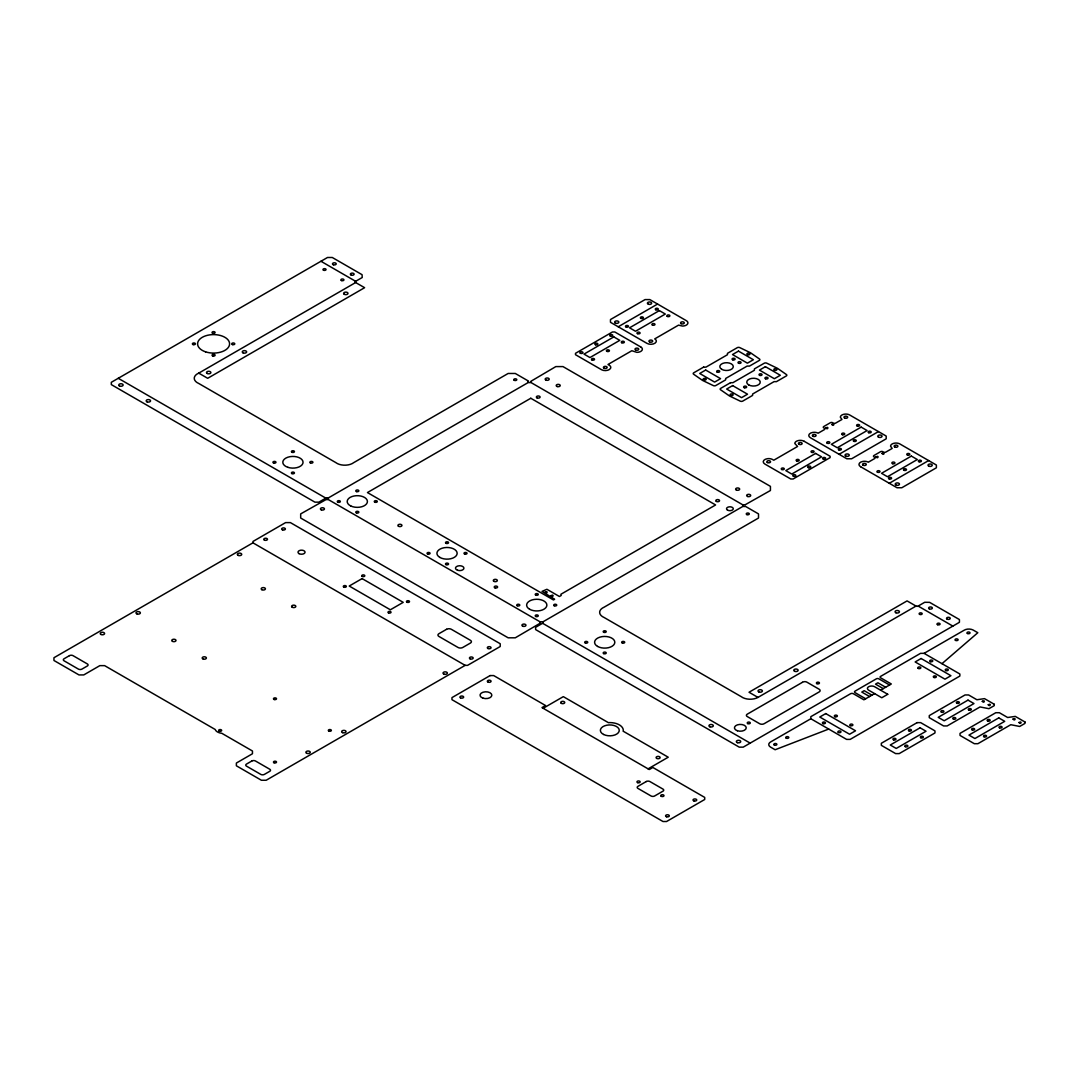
<?xml version="1.0" encoding="UTF-8"?>
<svg xmlns="http://www.w3.org/2000/svg" width="1079" height="1079" viewBox="0 0 1079 1079"><rect width="100%" height="100%" fill="white"/><g stroke="black" fill="none" stroke-linecap="round" stroke-linejoin="round"><path stroke-width="1.5" d="M941.98 663.666L977.817 632.726L973.285 630.109A6.339 3.655 0 0 0 964.046 630.284L924.096 653.348L920.522 653.348L880.612 676.385A1.74 0.998 0 0 0 880.504 677.733L891.308 683.978L880.585 690.169M542.589 622.043L743.134 506.267A1.524 0.877 0 0 0 745.279 506.267L758.51 513.901L758.51 518.028L604.119 607.18A11.181 6.447 0 0 0 604.119 617.498L741.233 696.656A11.181 6.447 0 0 0 757.971 697.412L916.017 606.074A1.524 0.877 0 0 0 918.162 606.074L952.865 626.103M320.949 261.266L355.638 281.309L362.207 277.519L362.085 274.7L332.278 257.49L327.503 257.49L111.312 382.303L111.312 384.61L314.906 502.153L318.885 502.153L325.831 498.134A1.524 0.877 0 0 1 327.881 498.08A1.524 0.877 0 0 1 328.151 499.253A1.524 0.877 0 0 1 326.155 499.51L300.677 513.901L300.677 518.028L508.142 637.81L515.29 637.81L540.255 623.149A1.524 0.877 0 0 1 540.579 621.976A1.524 0.877 0 0 1 542.616 622.057A1.524 0.877 0 0 1 542.656 623.244L535.629 627.29L535.602 629.57L739.236 747.14L743.215 747.14L959.42 622.313L959.42 619.562L929.612 602.352L924.716 602.284L918.162 606.074M198.738 373.132L355.638 282.55L364.621 287.688L207.681 378.297L198.738 373.132A11.181 6.447 0 0 0 198.738 383.463L335.852 462.621A11.181 6.447 0 0 0 353.737 462.621L508.142 373.469L515.29 373.469L528.521 381.116A1.524 0.877 0 0 0 528.44 382.303A1.524 0.877 0 0 0 530.463 382.452A1.524 0.877 0 0 0 530.908 381.292L555.833 366.59L562.982 366.59L770.433 486.373L770.433 490.5L744.969 504.878A1.524 0.877 0 0 0 742.959 505.134A1.524 0.877 0 0 0 743.229 506.307M618.227 326.775L646.968 343.365A5.476 3.17 0 0 0 656.126 341.949L656.315 341.139A5.476 3.17 0 0 0 654.71 338.9L678.556 325.13L682.427 326.06A5.476 3.17 0 0 0 687.498 324.105A5.476 3.17 0 0 0 686.311 320.652L649.828 299.584L645.053 299.584L610.471 319.546L610.471 322.311L618.227 326.775L657.57 304.062M327.976 498.134L528.521 382.357M252.945 542.831L53.95 657.731L53.95 660.483L78.983 674.928L83.757 674.928L99.848 665.635L104.623 665.635L215.153 729.458A8.497 4.909 0 0 0 221.829 733.315L252.459 750.997L252.459 753.749L236.368 763.042L236.368 765.793L261.401 780.252L266.176 780.252L465.17 665.365L467.558 665.365L500.224 646.51L500.224 643.745L290.386 522.6L285.611 522.6L252.945 541.469L252.945 542.831L465.17 665.365M839.098 454.299L846.853 458.777L851.614 458.777L886.196 438.816L886.196 436.051L849.712 414.997A5.476 3.17 0 0 0 843.738 414.309A5.476 3.17 0 0 0 840.352 417.236L841.957 419.461L835.699 423.076A1.686 0.971 0 0 1 833.312 423.076L832.718 422.739A1.686 0.971 0 0 0 830.331 422.739L823.776 426.529A1.686 0.971 0 0 0 823.776 427.904L824.369 428.242A1.686 0.971 0 0 1 824.369 429.617L818.111 433.232A5.476 3.17 0 0 0 814.24 432.301L812.824 432.409A5.476 3.17 0 0 0 810.369 437.71L839.098 454.299L878.441 431.587M860.678 466.762L889.298 483.284L928.641 460.558M543.169 708.283L563.319 696.643L608.435 722.687L609.824 722.593A13.487 7.782 0 0 1 623.311 730.375L623.122 731.171L668.238 757.215L648.088 768.855M924.096 653.348L959.865 673.997L959.865 676.061L850.171 739.385L846.597 739.385L810.828 718.735L770.892 741.799A6.339 3.655 0 0 0 770.595 747.127L775.127 749.743L828.712 729.067M874.624 693.608L863.888 699.812L853.381 693.743A2.01 1.16 0 0 0 850.549 693.743L810.828 716.672L810.828 718.735M640.629 346.885L640.764 346.952A5.476 3.17 0 0 1 641.951 350.392A5.476 3.17 0 0 1 636.893 352.347L631.822 350.729L607.976 364.5L609.163 365.188A5.476 3.17 0 0 1 610.768 367.426L610.579 368.249A5.476 3.17 0 0 1 601.421 369.665L575.485 354.694L575.485 353.319L612.44 331.981L614.828 331.981L640.643 346.885M860.691 466.748L860.556 466.694A5.476 3.17 0 0 1 863.011 461.394L864.427 461.286A5.476 3.17 0 0 1 868.312 462.217L874.57 458.602A1.686 0.971 0 0 0 874.57 457.226L873.977 456.876A1.686 0.971 0 0 1 873.977 455.5L880.531 451.71A1.686 0.971 0 0 1 882.919 451.71L883.512 452.061A1.686 0.971 0 0 0 885.899 452.061L892.158 448.446L890.553 446.207A5.476 3.17 0 0 1 893.938 443.28A5.476 3.17 0 0 1 899.899 443.968L936.383 465.036L936.383 467.787L901.815 487.748L897.04 487.748L889.298 483.284M804.287 441.351L830.102 456.255L830.102 457.631L793.132 478.982L790.745 478.982L764.822 464.01A5.476 3.17 0 0 1 767.277 458.71L768.693 458.602A5.476 3.17 0 0 1 772.564 459.533L773.764 460.22L797.61 446.45L794.805 443.523A5.476 3.17 0 0 1 798.19 440.596A5.476 3.17 0 0 1 804.165 441.284L804.273 441.365M530.666 382.357L743.134 505.026M916.017 606.074L907.075 600.909L749.028 692.246L757.971 697.412M889.528 685.003L878.819 678.826A1.726 0.998 0 0 0 876.31 678.866L855.027 691.153A1.807 1.039 0 0 0 855.027 692.624L865.682 698.774M885.643 687.242L877.901 682.778L875.514 684.153L883.256 688.618M871.94 695.159L864.185 690.681L861.797 692.071L869.553 696.535M118.258 378.297L325.831 498.134M327.976 499.375L540.458 622.043M542.589 623.284L750.175 743.121M355.638 282.55A1.524 0.877 0 0 1 355.638 281.309M994.285 704.277L994.245 705.626L988.93 708.687L980.029 706.947L947.146 725.938L943.572 725.938L929.262 717.67L929.262 715.606L965.031 694.957L968.605 694.957L976.886 699.745L984.507 698.639L994.285 704.277M1025.05 722.04L1024.996 723.389L1019.695 726.45L1010.794 724.71L977.898 743.701L974.324 743.701L960.027 735.433L960.027 733.369L995.782 712.72L999.37 712.72L1007.651 717.508L1015.272 716.402L1025.05 722.04M545.057 592.209C547.04 595.136 548.496 589.97 545.057 592.209M551.032 595.621C552.88 598.589 554.566 593.45 551.032 595.621M825.84 427.877C827.674 430.845 829.373 425.706 825.84 427.877M831.801 424.438C833.635 427.392 835.335 422.267 831.801 424.438M876.027 456.862C877.874 459.816 879.56 454.691 876.027 456.862M881.988 453.423C883.836 456.377 885.522 451.251 881.988 453.423M982.281 701.31C984.129 704.263 985.815 699.138 982.281 701.31M988.243 704.749C990.09 707.703 991.776 702.577 988.243 704.749M1013.046 719.073C1014.894 722.026 1016.58 716.901 1013.046 719.073M1019.008 722.512C1020.855 725.466 1022.541 720.34 1019.008 722.512M613.816 336.904L584.009 354.114L589.97 357.554L619.778 340.344L613.816 336.904M659.363 310.604L629.556 327.814L635.518 331.253L665.325 314.043L659.363 310.604M69.447 655.654L64.079 658.756A2.536 1.457 0 0 0 64.079 660.82L78.389 669.088A2.536 1.457 0 0 0 81.964 669.088L87.332 665.986A2.536 1.457 0 0 0 87.332 663.922L73.021 655.654A2.536 1.457 0 0 0 69.447 655.654M530.787 398.259L367.44 492.563L553.446 599.951L554.633 599.263L542.049 591.373L546.905 589.282L559.408 596.498L561.188 595.473L560.891 594.273L715.593 504.959L530.787 398.259M703.602 367.116L693.757 372.794A1.861 1.066 0 0 0 693.649 374.238L702.577 380.442L713.327 385.594A1.861 1.066 0 0 0 715.822 385.527L725.654 379.848L725.654 378.473L747.113 366.091L749.5 366.091L759.333 360.413A1.861 1.066 0 0 0 759.441 358.97L750.512 352.766L739.776 347.613A1.861 1.066 0 0 0 737.281 347.667L727.448 353.346L727.448 354.721L705.976 367.116L703.602 367.116M705.679 370.043L699.718 373.482L714.622 382.087L720.583 378.648L705.679 370.043M738.468 351.12L732.506 354.559L747.41 363.164L753.371 359.725L738.468 351.12M362.099 578.6L349.218 586.032L390.355 609.783L403.222 602.352L362.099 578.6M730.537 382.681L720.705 388.359A1.861 1.066 0 0 0 720.597 389.789L729.525 395.993L740.275 401.159A1.861 1.066 0 0 0 742.757 401.091L752.602 395.413L752.602 394.037L774.061 381.642L776.448 381.642L786.281 375.964A1.861 1.066 0 0 0 786.389 374.521L777.46 368.317L766.724 363.164A1.861 1.066 0 0 0 764.229 363.232L754.383 368.91L754.383 370.286L732.924 382.681L730.537 382.681M732.628 385.594L726.666 389.047L741.57 397.652L747.531 394.199L732.628 385.594M765.416 366.671L759.454 370.11L774.358 378.716L780.319 375.276L765.416 366.671M446.571 629.3L438.937 633.697A3.372 1.942 0 0 0 438.937 636.448L458.022 647.467A3.372 1.942 0 0 0 462.783 647.467L470.417 643.057A3.372 1.942 0 0 0 470.417 640.306L451.346 629.3A3.372 1.942 0 0 0 446.571 629.3M251.866 760.978L246.498 764.08A2.536 1.457 0 0 0 246.498 766.144L260.808 774.398A2.536 1.457 0 0 0 264.382 774.398L269.75 771.31A2.536 1.457 0 0 0 269.75 769.233L255.44 760.978A2.536 1.457 0 0 0 251.866 760.978M815.616 453.409L785.809 470.606L791.77 474.059L821.578 456.849L815.616 453.409M861.15 427.109L831.343 444.319L837.304 447.758L867.111 430.548L861.15 427.109M490.109 675.575L451.966 697.614L451.966 699.678L662.992 821.51L666.566 821.51L704.722 799.485L704.722 797.421L652.862 767.479L649.288 769.543L541.982 707.595L545.556 705.531L493.696 675.575L490.109 675.575M911.35 456.093L881.543 473.303L887.504 476.743L917.312 459.533L911.35 456.093M802.425 682.333L747.572 713.988A2.994 1.726 0 0 0 747.572 716.739L759.495 723.631A3.143 1.807 0 0 0 764.269 723.631L819.109 691.963A3.318 1.915 0 0 0 819.109 689.211L807.186 682.333A2.981 1.726 0 0 0 802.425 682.333M646.294 781.533L637.945 786.348A2.536 1.457 0 0 0 637.945 788.412L651.055 795.978A2.536 1.457 0 0 0 654.643 795.978L662.978 791.163A2.536 1.457 0 0 0 662.978 789.1L649.868 781.533A2.536 1.457 0 0 0 646.294 781.533M825.732 713.57L819.77 717.022L849.578 734.233L855.539 730.78L825.732 713.57M921.115 658.5L915.154 661.953L944.961 679.163L950.923 675.71L921.115 658.5M887.734 694.296L881.772 697.749L868.662 690.169A4.222 2.428 0 0 1 868.662 686.73A4.222 2.428 0 0 1 874.624 686.73L887.734 694.296M917.096 722.633L881.327 743.283L881.327 745.346L895.637 753.601L899.212 753.601L934.98 732.951L934.98 730.888L920.67 722.633L917.096 722.633M920.077 727.799L890.269 745.009L896.231 748.448L926.038 731.238L920.077 727.799M968.011 700.123L938.204 717.333L944.165 720.772L973.973 703.562L968.011 700.123M998.763 717.886L968.955 735.096L974.917 738.535L1004.724 721.325L998.763 717.886M857.36 426.111A1.524 0.877 0 0 0 859.639 425.355A1.524 0.877 0 0 0 857.36 424.6A1.524 0.877 0 0 0 857.36 426.111M813.31 436.402A1.861 1.066 0 0 0 816.088 435.471A1.861 1.066 0 0 0 813.31 434.54A1.861 1.066 0 0 0 813.31 436.402M844.911 418.153A1.861 1.066 0 0 0 847.689 417.236A1.861 1.066 0 0 0 844.911 416.305A1.861 1.066 0 0 0 844.911 418.153M827.229 443.186A1.524 0.877 0 0 0 829.778 442.795A1.524 0.877 0 0 0 827.917 441.716A1.524 0.877 0 0 0 827.229 443.186M842.456 434.716A1.524 0.877 0 0 0 844.736 433.96A1.524 0.877 0 0 0 842.456 433.205A1.524 0.877 0 0 0 842.456 434.716M868.608 432.652A1.524 0.877 0 0 0 871.144 432.261A1.524 0.877 0 0 0 869.283 431.182A1.524 0.877 0 0 0 868.608 432.652M854.015 441.392A1.524 0.877 0 0 0 856.294 440.637A1.524 0.877 0 0 0 854.015 439.881A1.524 0.877 0 0 0 854.015 441.392M838.801 449.862A1.524 0.877 0 0 0 841.337 449.471A1.524 0.877 0 0 0 839.475 448.392A1.524 0.877 0 0 0 838.801 449.862M878.441 437.089A2.104 1.214 0 0 0 881.975 436.55A2.104 1.214 0 0 0 879.385 435.053A2.104 1.214 0 0 0 878.441 437.089M846.098 456.215A2.104 1.214 0 0 0 849.254 455.163A2.104 1.214 0 0 0 846.098 454.111A2.104 1.214 0 0 0 846.098 456.215M356.556 491.606A1.524 0.877 0 0 0 358.835 490.837A1.524 0.877 0 0 0 356.556 490.082A1.524 0.877 0 0 0 356.556 491.606M374.777 502.153A1.524 0.877 0 0 0 377.272 501.695A1.524 0.877 0 0 0 375.33 500.669A1.524 0.877 0 0 0 374.777 502.153M338.078 502.274A1.524 0.877 0 0 0 340.344 501.506A1.524 0.877 0 0 0 338.078 500.75A1.524 0.877 0 0 0 338.078 502.274M356.556 512.943A1.524 0.877 0 0 0 358.835 512.174A1.524 0.877 0 0 0 356.556 511.419A1.524 0.877 0 0 0 356.556 512.943M727.516 510.111A3.372 1.942 0 0 0 733.154 509.248A3.372 1.942 0 0 0 729.026 506.86A3.372 1.942 0 0 0 727.516 510.111M597.564 646.415A10.116 5.84 0 0 0 614.477 643.785A10.116 5.84 0 0 0 602.095 636.637A10.116 5.84 0 0 0 597.564 646.415M603.957 632.375A1.524 0.877 0 0 0 606.223 631.606A1.524 0.877 0 0 0 603.957 630.851A1.524 0.877 0 0 0 603.957 632.375M622.435 643.044A1.524 0.877 0 0 0 624.714 642.275A1.524 0.877 0 0 0 622.435 641.519A1.524 0.877 0 0 0 622.435 643.044M603.633 653.564A1.524 0.877 0 0 0 606.182 653.173A1.524 0.877 0 0 0 604.321 652.107A1.524 0.877 0 0 0 603.633 653.564M585.465 643.044A1.524 0.877 0 0 0 587.745 642.275A1.524 0.877 0 0 0 585.465 641.519A1.524 0.877 0 0 0 585.465 643.044M919.618 614.356A1.524 0.877 0 0 0 922.14 613.911A1.524 0.877 0 0 0 920.239 612.872A1.524 0.877 0 0 0 919.618 614.356M937.489 624.66A1.524 0.877 0 0 0 940.025 624.255A1.524 0.877 0 0 0 938.137 623.19A1.524 0.877 0 0 0 937.489 624.66M350.769 505.97A10.116 5.84 0 0 0 367.265 502.544A10.116 5.84 0 0 0 353.899 496.016A10.116 5.84 0 0 0 350.769 505.97M535.872 616.487A1.524 0.877 0 0 0 538.259 615.866A1.524 0.877 0 0 0 536.128 614.976A1.524 0.877 0 0 0 535.872 616.487M554.161 605.724A1.524 0.877 0 0 0 556.697 605.332A1.524 0.877 0 0 0 554.835 604.267A1.524 0.877 0 0 0 554.161 605.724M535.993 595.203A1.524 0.877 0 0 0 538.273 594.435A1.524 0.877 0 0 0 535.993 593.679A1.524 0.877 0 0 0 535.993 595.203M517.192 605.724A1.524 0.877 0 0 0 519.741 605.332A1.524 0.877 0 0 0 517.88 604.267A1.524 0.877 0 0 0 517.192 605.724M529.6 609.244A10.116 5.84 0 0 0 546.527 606.614A10.116 5.84 0 0 0 534.132 599.465A10.116 5.84 0 0 0 529.6 609.244M536.924 397.814A1.861 1.066 0 0 0 540.039 397.328A1.861 1.066 0 0 0 537.76 396.02A1.861 1.066 0 0 0 536.924 397.814M716.375 501.411A1.861 1.066 0 0 0 719.477 500.926A1.861 1.066 0 0 0 717.198 499.617A1.861 1.066 0 0 0 716.375 501.411M439.881 557.438A10.116 5.84 0 0 0 456.808 554.822A10.116 5.84 0 0 0 444.413 547.673A10.116 5.84 0 0 0 439.881 557.438M464.752 554.067A1.524 0.877 0 0 0 467.032 553.311A1.524 0.877 0 0 0 464.752 552.556A1.524 0.877 0 0 0 464.752 554.067M446.274 543.398A1.524 0.877 0 0 0 448.554 542.643A1.524 0.877 0 0 0 446.274 541.887A1.524 0.877 0 0 0 446.274 543.398M427.797 554.067A1.524 0.877 0 0 0 430.062 553.311A1.524 0.877 0 0 0 427.797 552.556A1.524 0.877 0 0 0 427.797 554.067M445.964 564.6A1.524 0.877 0 0 0 448.5 564.209A1.524 0.877 0 0 0 446.639 563.13A1.524 0.877 0 0 0 445.964 564.6M398.502 526.255A2.023 1.173 0 0 0 401.887 525.729A2.023 1.173 0 0 0 399.419 524.3A2.023 1.173 0 0 0 398.502 526.255M493.885 581.325A2.023 1.173 0 0 0 497.271 580.799A2.023 1.173 0 0 0 494.789 579.369A2.023 1.173 0 0 0 493.885 581.325M746.884 514.602A1.524 0.877 0 0 0 749.298 513.995A1.524 0.877 0 0 0 747.181 513.091A1.524 0.877 0 0 0 746.884 514.602M747.693 723.564A1.524 0.877 0 0 0 750.229 723.159A1.524 0.877 0 0 0 748.381 722.094A1.524 0.877 0 0 0 747.693 723.564M816.843 683.627A1.524 0.877 0 0 0 819.393 683.236A1.524 0.877 0 0 0 817.531 682.171A1.524 0.877 0 0 0 816.843 683.627M737.389 730.766A5.908 3.412 0 0 0 746.236 727.812A5.908 3.412 0 0 0 737.389 724.859A5.908 3.412 0 0 0 737.389 730.766M522.924 626.252A2.023 1.173 0 0 0 525.959 625.24A2.023 1.173 0 0 0 522.924 624.228A2.023 1.173 0 0 0 522.924 626.252M321.421 509.922A2.023 1.173 0 0 0 324.455 508.91A2.023 1.173 0 0 0 321.421 507.899A2.023 1.173 0 0 0 321.421 509.922M299.018 553.635A3.547 2.05 0 0 0 304.939 552.718A3.547 2.05 0 0 0 300.609 550.223A3.547 2.05 0 0 0 299.018 553.635M343.756 587.057A1.524 0.877 0 0 0 346.292 586.666A1.524 0.877 0 0 0 344.43 585.587A1.524 0.877 0 0 0 343.756 587.057M406.918 602.19A1.524 0.877 0 0 0 409.454 601.799A1.524 0.877 0 0 0 407.592 600.72A1.524 0.877 0 0 0 406.918 602.19M388.521 612.899A1.524 0.877 0 0 0 391.003 612.413A1.524 0.877 0 0 0 389.033 611.415A1.524 0.877 0 0 0 388.521 612.899M362.22 576.388A1.524 0.877 0 0 0 364.756 575.997A1.524 0.877 0 0 0 362.895 574.918A1.524 0.877 0 0 0 362.22 576.388M457.59 570.278A4.222 2.428 0 0 0 463.916 568.174A4.222 2.428 0 0 0 457.59 566.07A4.222 2.428 0 0 0 457.59 570.278M495.072 587.88A1.686 0.971 0 0 0 497.608 587.043A1.686 0.971 0 0 0 495.072 586.194A1.686 0.971 0 0 0 495.072 587.88M736.417 490.055A2.023 1.173 0 0 0 739.654 489.273A2.023 1.173 0 0 0 736.876 488.045A2.023 1.173 0 0 0 736.417 490.055M557.196 386.538A2.023 1.173 0 0 0 560.23 385.527A2.023 1.173 0 0 0 557.196 384.515A2.023 1.173 0 0 0 557.196 386.538M747.666 496.502A2.023 1.173 0 0 0 750.701 495.49A2.023 1.173 0 0 0 747.666 494.479A2.023 1.173 0 0 0 747.666 496.502M546.176 380.172A2.023 1.173 0 0 0 549.211 379.161A2.023 1.173 0 0 0 546.176 378.149A2.023 1.173 0 0 0 546.176 380.172M344.268 294.284A2.198 1.268 0 0 0 347.924 293.704A2.198 1.268 0 0 0 345.226 292.166A2.198 1.268 0 0 0 344.268 294.284M242.964 352.82A2.198 1.268 0 0 0 246.592 352.172A2.198 1.268 0 0 0 243.814 350.688A2.198 1.268 0 0 0 242.964 352.82M207.141 373.442A2.198 1.268 0 0 0 210.81 372.875A2.198 1.268 0 0 0 208.126 371.324A2.198 1.268 0 0 0 207.141 373.442M758.915 691.976A2.198 1.268 0 0 0 762.381 691.086A2.198 1.268 0 0 0 759.306 689.805A2.198 1.268 0 0 0 758.915 691.976M794.805 671.367A2.198 1.268 0 0 0 798.136 670.315A2.198 1.268 0 0 0 794.886 669.182A2.198 1.268 0 0 0 794.805 671.367M895.921 612.764A2.198 1.268 0 0 0 899.427 611.914A2.198 1.268 0 0 0 896.406 610.593A2.198 1.268 0 0 0 895.921 612.764M351.255 275.091A1.861 1.066 0 0 0 354.101 274.214A1.861 1.066 0 0 0 351.376 273.23A1.861 1.066 0 0 0 351.255 275.091M333.438 264.787A1.861 1.066 0 0 0 336.216 263.856A1.861 1.066 0 0 0 333.438 262.925A1.861 1.066 0 0 0 333.438 264.787M929.275 608.839A1.861 1.066 0 0 0 932.323 608.246A1.861 1.066 0 0 0 929.923 607.018A1.861 1.066 0 0 0 929.275 608.839M947.16 619.157A1.861 1.066 0 0 0 950.208 618.577A1.861 1.066 0 0 0 947.807 617.35A1.861 1.066 0 0 0 947.16 619.157M709.928 726.801A2.198 1.268 0 0 0 713.313 725.816A2.198 1.268 0 0 0 710.13 724.616A2.198 1.268 0 0 0 709.928 726.801M737.402 742.662A2.198 1.268 0 0 0 740.734 741.61A2.198 1.268 0 0 0 737.496 740.464A2.198 1.268 0 0 0 737.402 742.662M147.081 401.86A2.198 1.268 0 0 0 150.547 400.956A2.198 1.268 0 0 0 147.459 399.689A2.198 1.268 0 0 0 147.081 401.86M119.391 385.904A2.198 1.268 0 0 0 123.06 385.338A2.198 1.268 0 0 0 120.376 383.787A2.198 1.268 0 0 0 119.391 385.904M323.525 270.195A1.524 0.877 0 0 0 326.006 269.696A1.524 0.877 0 0 0 324.037 268.698A1.524 0.877 0 0 0 323.525 270.195M341.436 280.54A1.524 0.877 0 0 0 343.904 280A1.524 0.877 0 0 0 341.881 279.043A1.524 0.877 0 0 0 341.436 280.54M273.688 463.039A1.524 0.877 0 0 0 275.968 462.271A1.524 0.877 0 0 0 273.688 461.515A1.524 0.877 0 0 0 273.688 463.039M291.856 473.56A1.524 0.877 0 0 0 294.392 473.168A1.524 0.877 0 0 0 292.53 472.103A1.524 0.877 0 0 0 291.856 473.56M291.883 452.236A1.524 0.877 0 0 0 294.405 451.804A1.524 0.877 0 0 0 292.503 450.766A1.524 0.877 0 0 0 291.883 452.236M310.428 462.945A1.524 0.877 0 0 0 312.897 462.432A1.524 0.877 0 0 0 310.887 461.448A1.524 0.877 0 0 0 310.428 462.945M287.864 467.328A10.116 5.84 0 0 0 303.051 462.271A10.116 5.84 0 0 0 287.864 457.213A10.116 5.84 0 0 0 287.864 467.328M514.278 380.321A1.524 0.877 0 0 0 516.774 379.848A1.524 0.877 0 0 0 514.818 378.837A1.524 0.877 0 0 0 514.278 380.321M212.819 355.962A1.524 0.877 0 0 0 215.099 355.193A1.524 0.877 0 0 0 212.819 354.438A1.524 0.877 0 0 0 212.819 355.962M205.576 351.848A16.023 9.252 0 0 0 229.598 343.837A16.023 9.252 0 0 0 205.576 335.839A16.023 9.252 0 0 0 205.576 351.848M212.509 333.101A1.524 0.877 0 0 0 215.045 332.71A1.524 0.877 0 0 0 213.183 331.644A1.524 0.877 0 0 0 212.509 333.101M232.471 344.592A1.524 0.877 0 0 0 234.777 343.85A1.524 0.877 0 0 0 232.511 343.082A1.524 0.877 0 0 0 232.471 344.592M193.154 344.606A1.524 0.877 0 0 0 195.42 343.837A1.524 0.877 0 0 0 193.154 343.082A1.524 0.877 0 0 0 193.154 344.606M656.679 758.389A2.023 1.173 0 0 0 660.065 757.863A2.023 1.173 0 0 0 657.583 756.433A2.023 1.173 0 0 0 656.679 758.389M561.336 703.346A2.023 1.173 0 0 0 564.695 702.766A2.023 1.173 0 0 0 562.146 701.377A2.023 1.173 0 0 0 561.336 703.346M603.606 734.475A9.441 5.449 0 0 0 619.076 731.427A9.441 5.449 0 0 0 606.776 725.209A9.441 5.449 0 0 0 603.606 734.475M488.234 682.171A1.861 1.066 0 0 0 491.066 681.294A1.861 1.066 0 0 0 488.355 680.309A1.861 1.066 0 0 0 488.234 682.171M460.49 697.843A1.861 1.066 0 0 0 463.592 697.371A1.861 1.066 0 0 0 461.313 696.063A1.861 1.066 0 0 0 460.49 697.843M666.539 816.763A1.861 1.066 0 0 0 669.317 815.832A1.861 1.066 0 0 0 666.539 814.901A1.861 1.066 0 0 0 666.539 816.763M693.959 800.928A1.861 1.066 0 0 0 696.737 799.998A1.861 1.066 0 0 0 693.959 799.08A1.861 1.066 0 0 0 693.959 800.928M482.987 698.153A5.908 3.412 0 0 0 491.835 695.2A5.908 3.412 0 0 0 482.987 692.246A5.908 3.412 0 0 0 482.987 698.153M637.743 782.68A1.605 0.931 0 0 0 640.144 781.87A1.605 0.931 0 0 0 637.743 781.075A1.605 0.931 0 0 0 637.743 782.68M661.252 796.289A1.605 0.931 0 0 0 663.936 795.884A1.605 0.931 0 0 0 661.966 794.751A1.605 0.931 0 0 0 661.252 796.289M823.183 723.631A1.524 0.877 0 0 0 825.462 722.863A1.524 0.877 0 0 0 823.183 722.107A1.524 0.877 0 0 0 823.183 723.631M838.37 732.439A1.524 0.877 0 0 0 840.905 732.048A1.524 0.877 0 0 0 839.057 730.969A1.524 0.877 0 0 0 838.37 732.439M850.4 725.601A1.524 0.877 0 0 0 852.869 725.088A1.524 0.877 0 0 0 850.845 724.117A1.524 0.877 0 0 0 850.4 725.601M835.052 716.726A1.524 0.877 0 0 0 837.385 716.024A1.524 0.877 0 0 0 835.173 715.202A1.524 0.877 0 0 0 835.052 716.726M918.256 668.414A1.524 0.877 0 0 0 920.792 668.022A1.524 0.877 0 0 0 918.93 666.957A1.524 0.877 0 0 0 918.256 668.414M934.063 677.504A1.524 0.877 0 0 0 936.343 676.749A1.524 0.877 0 0 0 934.063 675.993A1.524 0.877 0 0 0 934.063 677.504M945.744 670.518A1.524 0.877 0 0 0 948.239 670.046A1.524 0.877 0 0 0 946.27 669.034A1.524 0.877 0 0 0 945.744 670.518M930.489 661.67A1.524 0.877 0 0 0 932.769 660.914A1.524 0.877 0 0 0 930.489 660.159A1.524 0.877 0 0 0 930.489 661.67M953.539 719.127A1.524 0.877 0 0 0 955.819 718.358A1.524 0.877 0 0 0 953.539 717.602A1.524 0.877 0 0 0 953.539 719.127M969.036 710.171A1.524 0.877 0 0 0 971.316 709.416A1.524 0.877 0 0 0 969.036 708.66A1.524 0.877 0 0 0 969.036 710.171M956.898 703.198A1.524 0.877 0 0 0 959.366 702.685A1.524 0.877 0 0 0 957.343 701.714A1.524 0.877 0 0 0 956.898 703.198M941.562 712.221A1.524 0.877 0 0 0 943.896 711.52A1.524 0.877 0 0 0 941.67 710.697A1.524 0.877 0 0 0 941.562 712.221M905.294 746.655A1.524 0.877 0 0 0 907.83 746.263A1.524 0.877 0 0 0 905.969 745.184A1.524 0.877 0 0 0 905.294 746.655M920.792 737.712A1.524 0.877 0 0 0 923.327 737.308A1.524 0.877 0 0 0 921.479 736.242A1.524 0.877 0 0 0 920.792 737.712M908.977 730.874A1.524 0.877 0 0 0 911.445 730.348A1.524 0.877 0 0 0 909.422 729.377A1.524 0.877 0 0 0 908.977 730.874M893.628 739.884A1.524 0.877 0 0 0 895.961 739.196A1.524 0.877 0 0 0 893.749 738.373A1.524 0.877 0 0 0 893.628 739.884M774.29 744.996A1.524 0.877 0 0 0 776.826 744.604A1.524 0.877 0 0 0 774.965 743.539A1.524 0.877 0 0 0 774.29 744.996M786.213 738.117A1.524 0.877 0 0 0 788.749 737.726A1.524 0.877 0 0 0 786.888 736.647A1.524 0.877 0 0 0 786.213 738.117M955.508 640.373A1.524 0.877 0 0 0 958.058 639.982A1.524 0.877 0 0 0 956.196 638.903A1.524 0.877 0 0 0 955.508 640.373M967.431 633.481A1.524 0.877 0 0 0 969.981 633.09A1.524 0.877 0 0 0 968.119 632.024A1.524 0.877 0 0 0 967.431 633.481M615.246 322.999A2.104 1.214 0 0 0 618.766 322.446A2.104 1.214 0 0 0 616.19 320.962A2.104 1.214 0 0 0 615.246 322.999M648.466 304.251A2.104 1.214 0 0 0 651.635 303.199A2.104 1.214 0 0 0 648.466 302.147A2.104 1.214 0 0 0 648.466 304.251M626.238 327.085A1.524 0.877 0 0 0 628.504 326.33A1.524 0.877 0 0 0 626.238 325.575A1.524 0.877 0 0 0 626.238 327.085M640.818 318.345A1.524 0.877 0 0 0 643.354 317.954A1.524 0.877 0 0 0 641.506 316.875A1.524 0.877 0 0 0 640.818 318.345M655.722 309.74A1.524 0.877 0 0 0 658.257 309.349A1.524 0.877 0 0 0 656.41 308.284A1.524 0.877 0 0 0 655.722 309.74M637.487 333.627A1.524 0.877 0 0 0 640.022 333.236A1.524 0.877 0 0 0 638.161 332.157A1.524 0.877 0 0 0 637.487 333.627M652.39 325.022A1.524 0.877 0 0 0 654.926 324.631A1.524 0.877 0 0 0 653.065 323.565A1.524 0.877 0 0 0 652.39 325.022M667.294 316.417A1.524 0.877 0 0 0 669.83 316.026A1.524 0.877 0 0 0 667.968 314.96A1.524 0.877 0 0 0 667.294 316.417M681.119 323.646A1.861 1.066 0 0 0 684.221 323.174A1.861 1.066 0 0 0 681.955 321.852A1.861 1.066 0 0 0 681.119 323.646M649.531 341.895A1.861 1.066 0 0 0 652.633 341.409A1.861 1.066 0 0 0 650.354 340.101A1.861 1.066 0 0 0 649.531 341.895M580.367 353.251A1.524 0.877 0 0 0 582.916 352.86A1.524 0.877 0 0 0 581.055 351.781A1.524 0.877 0 0 0 580.367 353.251M595.595 344.781A1.524 0.877 0 0 0 597.86 344.026A1.524 0.877 0 0 0 595.595 343.27A1.524 0.877 0 0 0 595.595 344.781M610.498 336.176A1.524 0.877 0 0 0 612.764 335.421A1.524 0.877 0 0 0 610.498 334.665A1.524 0.877 0 0 0 610.498 336.176M591.939 359.927A1.524 0.877 0 0 0 594.475 359.536A1.524 0.877 0 0 0 592.614 358.457A1.524 0.877 0 0 0 591.939 359.927M606.843 351.322A1.524 0.877 0 0 0 609.379 350.931A1.524 0.877 0 0 0 607.517 349.852A1.524 0.877 0 0 0 606.843 351.322M621.747 342.717A1.524 0.877 0 0 0 624.282 342.326A1.524 0.877 0 0 0 622.421 341.247A1.524 0.877 0 0 0 621.747 342.717M635.571 349.947A1.861 1.066 0 0 0 638.674 349.461A1.861 1.066 0 0 0 636.408 348.153A1.861 1.066 0 0 0 635.571 349.947M603.984 368.182A1.861 1.066 0 0 0 607.086 367.71A1.861 1.066 0 0 0 604.806 366.388A1.861 1.066 0 0 0 603.984 368.182M282.604 529.897A1.861 1.066 0 0 0 285.382 528.966A1.861 1.066 0 0 0 282.604 528.036A1.861 1.066 0 0 0 282.604 529.897M264.422 540.093A1.861 1.066 0 0 0 267.457 539.5A1.861 1.066 0 0 0 265.043 538.286A1.861 1.066 0 0 0 264.422 540.093M487.937 648.492A1.861 1.066 0 0 0 490.999 647.939A1.861 1.066 0 0 0 488.639 646.685A1.861 1.066 0 0 0 487.937 648.492M469.999 658.797A1.861 1.066 0 0 0 473.101 658.311A1.861 1.066 0 0 0 470.835 657.003A1.861 1.066 0 0 0 469.999 658.797M747.666 354.735A1.524 0.877 0 0 0 749.945 353.966A1.524 0.877 0 0 0 747.666 353.211A1.524 0.877 0 0 0 747.666 354.735M703.913 379.997A1.524 0.877 0 0 0 706.192 379.228A1.524 0.877 0 0 0 703.913 378.473A1.524 0.877 0 0 0 703.913 379.997M732.83 359.86A1.524 0.877 0 0 0 735.096 359.105A1.524 0.877 0 0 0 732.83 358.336A1.524 0.877 0 0 0 732.83 359.86M738.575 363.218A1.524 0.877 0 0 0 741.044 362.679A1.524 0.877 0 0 0 739.007 361.721A1.524 0.877 0 0 0 738.575 363.218M717.13 372.039A1.524 0.877 0 0 0 719.666 371.648A1.524 0.877 0 0 0 717.805 370.569A1.524 0.877 0 0 0 717.13 372.039M721.784 369.355A6.744 3.898 0 0 0 733.059 367.615A6.744 3.898 0 0 0 724.805 362.841A6.744 3.898 0 0 0 721.784 369.355M748.718 384.906A6.744 3.898 0 0 0 760.007 383.166A6.744 3.898 0 0 0 751.753 378.392A6.744 3.898 0 0 0 748.718 384.906M744.389 387.739A1.524 0.877 0 0 0 746.668 386.983A1.524 0.877 0 0 0 744.389 386.215A1.524 0.877 0 0 0 744.389 387.739M765.524 378.769A1.524 0.877 0 0 0 767.992 378.243A1.524 0.877 0 0 0 765.955 377.272A1.524 0.877 0 0 0 765.524 378.769M759.764 375.411A1.524 0.877 0 0 0 762.044 374.656A1.524 0.877 0 0 0 759.764 373.9A1.524 0.877 0 0 0 759.764 375.411M774.614 370.286A1.524 0.877 0 0 0 776.893 369.531A1.524 0.877 0 0 0 774.614 368.775A1.524 0.877 0 0 0 774.614 370.286M730.861 395.548A1.524 0.877 0 0 0 733.127 394.793A1.524 0.877 0 0 0 730.861 394.037A1.524 0.877 0 0 0 730.861 395.548M767.385 462.527A1.861 1.066 0 0 0 770.487 462.041A1.861 1.066 0 0 0 768.208 460.733A1.861 1.066 0 0 0 767.385 462.527M798.973 444.278A1.861 1.066 0 0 0 802.075 443.806A1.861 1.066 0 0 0 799.809 442.484A1.861 1.066 0 0 0 798.973 444.278M811.813 452.411A1.524 0.877 0 0 0 814.092 451.642A1.524 0.877 0 0 0 811.813 450.887A1.524 0.877 0 0 0 811.813 452.411M796.909 461.016A1.524 0.877 0 0 0 799.188 460.247A1.524 0.877 0 0 0 796.909 459.492A1.524 0.877 0 0 0 796.909 461.016M781.695 469.473A1.524 0.877 0 0 0 784.231 469.082A1.524 0.877 0 0 0 782.369 468.016A1.524 0.877 0 0 0 781.695 469.473M823.371 459.088A1.524 0.877 0 0 0 825.651 458.332A1.524 0.877 0 0 0 823.371 457.563A1.524 0.877 0 0 0 823.371 459.088M808.468 467.693A1.524 0.877 0 0 0 810.747 466.924A1.524 0.877 0 0 0 808.468 466.168A1.524 0.877 0 0 0 808.468 467.693M793.564 476.298A1.524 0.877 0 0 0 795.843 475.529A1.524 0.877 0 0 0 793.564 474.773A1.524 0.877 0 0 0 793.564 476.298M292.22 607.234A2.104 1.214 0 0 0 295.754 606.681A2.104 1.214 0 0 0 293.164 605.198A2.104 1.214 0 0 0 292.22 607.234M261.819 589.673A2.104 1.214 0 0 0 265.353 589.134A2.104 1.214 0 0 0 262.763 587.637A2.104 1.214 0 0 0 261.819 589.673M203.243 659.053A2.104 1.214 0 0 0 206.399 658.001A2.104 1.214 0 0 0 203.243 656.949A2.104 1.214 0 0 0 203.243 659.053M172.532 641.385A2.104 1.214 0 0 0 175.971 640.656A2.104 1.214 0 0 0 173.166 639.308A2.104 1.214 0 0 0 172.532 641.385M274.241 699.516A1.524 0.877 0 0 0 276.521 698.747A1.524 0.877 0 0 0 274.241 697.992A1.524 0.877 0 0 0 274.241 699.516M219.401 731.171A1.524 0.877 0 0 0 221.667 730.416A1.524 0.877 0 0 0 219.401 729.66A1.524 0.877 0 0 0 219.401 731.171M328.771 731.036A1.524 0.877 0 0 0 331.307 730.645A1.524 0.877 0 0 0 329.446 729.566A1.524 0.877 0 0 0 328.771 731.036M342.488 732.614A2.198 1.268 0 0 0 346.022 731.818A2.198 1.268 0 0 0 343.055 730.443A2.198 1.268 0 0 0 342.488 732.614M306.53 753.169A2.198 1.268 0 0 0 310.199 752.602A2.198 1.268 0 0 0 307.515 751.051A2.198 1.268 0 0 0 306.53 753.169M273.999 762.745A1.524 0.877 0 0 0 276.494 762.246A1.524 0.877 0 0 0 274.511 761.248A1.524 0.877 0 0 0 273.999 762.745M238.324 555.429A2.198 1.268 0 0 0 241.723 554.444A2.198 1.268 0 0 0 238.54 553.244A2.198 1.268 0 0 0 238.324 555.429M137.087 613.978A2.198 1.268 0 0 0 140.378 612.872A2.198 1.268 0 0 0 137.087 611.78A2.198 1.268 0 0 0 137.087 613.978M444.103 674.2A2.198 1.268 0 0 0 447.394 673.107A2.198 1.268 0 0 0 444.103 672.015A2.198 1.268 0 0 0 444.103 674.2M100.873 634.425A2.198 1.268 0 0 0 104.528 633.859A2.198 1.268 0 0 0 101.844 632.307A2.198 1.268 0 0 0 100.873 634.425M929.073 466.263A2.104 1.214 0 0 0 932.243 465.211A2.104 1.214 0 0 0 929.073 464.159A2.104 1.214 0 0 0 929.073 466.263M907.547 455.095A1.524 0.877 0 0 0 909.826 454.326A1.524 0.877 0 0 0 907.547 453.571A1.524 0.877 0 0 0 907.547 455.095M896.285 485.199A2.104 1.214 0 0 0 899.454 484.134A2.104 1.214 0 0 0 896.285 483.082A2.104 1.214 0 0 0 896.285 485.199M863.119 465.211A1.861 1.066 0 0 0 866.221 464.725A1.861 1.066 0 0 0 863.955 463.417A1.861 1.066 0 0 0 863.119 465.211M889.312 478.982A1.524 0.877 0 0 0 891.591 478.213A1.524 0.877 0 0 0 889.312 477.457A1.524 0.877 0 0 0 889.312 478.982M904.215 470.377A1.524 0.877 0 0 0 906.495 469.608A1.524 0.877 0 0 0 904.215 468.852A1.524 0.877 0 0 0 904.215 470.377M919.119 461.772A1.524 0.877 0 0 0 921.399 461.016A1.524 0.877 0 0 0 919.119 460.247A1.524 0.877 0 0 0 919.119 461.772M877.429 472.157A1.524 0.877 0 0 0 879.965 471.766A1.524 0.877 0 0 0 878.117 470.7A1.524 0.877 0 0 0 877.429 472.157M892.643 463.7A1.524 0.877 0 0 0 894.923 462.931A1.524 0.877 0 0 0 892.643 462.176A1.524 0.877 0 0 0 892.643 463.7M895.098 447.138A1.861 1.066 0 0 0 897.89 446.207A1.861 1.066 0 0 0 895.098 445.276A1.861 1.066 0 0 0 895.098 447.138M972.314 729.97A1.524 0.877 0 0 0 974.647 729.283A1.524 0.877 0 0 0 972.435 728.46A1.524 0.877 0 0 0 972.314 729.97M987.663 720.961A1.524 0.877 0 0 0 990.131 720.435A1.524 0.877 0 0 0 988.108 719.464A1.524 0.877 0 0 0 987.663 720.961M999.491 727.799A1.524 0.877 0 0 0 1002.027 727.394A1.524 0.877 0 0 0 1000.166 726.329A1.524 0.877 0 0 0 999.491 727.799M983.981 736.741A1.524 0.877 0 0 0 986.53 736.35A1.524 0.877 0 0 0 984.668 735.271A1.524 0.877 0 0 0 983.981 736.741"/></g></svg>
